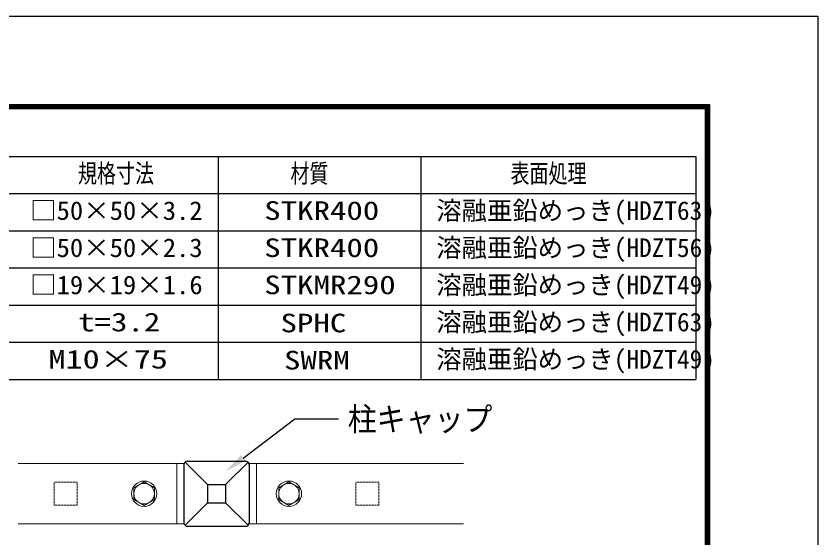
# Model space of a CAD drawing. Units: millimetres, scale not verified. Extents: x -4200 to 4200, y -2970 to 2970.
# Drawn here: x 2207 to 4200, y 1674 to 2970 of the extents above; entities that cross this region are included whole.
import ezdxf
from ezdxf.enums import TextEntityAlignment as Align

# ---------------------------------------------------------------- set-up
doc = ezdxf.new("R2010")
doc.units = ezdxf.units.MM
doc.header["$LTSCALE"] = 10
doc.linetypes.add('USER1', pattern=[0.375, 0.25, -0.125])
for name, color, linetype, lineweight in [('0-1_D-STR-TXT', 7, 'Continuous', 25), ('0-2_D-STR2', 7, 'Continuous', 13), ('0-3_D-STR3', 3, 'Continuous', 13), ('0-4_D-STR1', 1, 'Continuous', 25), ('0-C_D-TTL', 7, 'Continuous', 25), ('0-E_D-MTR-FRAM', 7, 'Continuous', 25)]:
    doc.layers.add(name, color=color, linetype=linetype, lineweight=lineweight)
doc.layers.add('0-D_D-MTR-TXT', color=7, linetype='Continuous')
doc.styles.add('ＭＳ ゴシック', font='')
doc.styles.add('ＭＳ Ｐゴシック', font='')
doc.styles.get('ＭＳ ゴシック').set_extended_font_data('MS Gothic')
doc.styles.get('ＭＳ Ｐゴシック').set_extended_font_data('MS PGothic')

# ---------------------------------------------------------------- blocks, each defined once
blk = doc.blocks.new('MLeader31')
at = {"layer": '0-1_D-STR-TXT'}
blk.add_lwpolyline([(2771.74, 1872.2), (2900.18, 1969.57), (3008.18, 1969.57)], dxfattribs=at)
blk.add_solid([(2777.18, 1865.03), (2766.3, 1879.37), (2728.71, 1839.58)], dxfattribs=at)
at = {"layer": '0-1_D-STR-TXT', "style": 'ＭＳ Ｐゴシック', "width": 0.9}
blk.add_text('柱キャップ', height=58.58, dxfattribs=at).set_placement((3031.51, 1921.98), align=Align.BOTTOM_LEFT)

msp = doc.modelspace()

# ---------------------------------------------------------------- linework, layer by layer
at = {"layer": '0-2_D-STR2'}
for p, q in [((2211.86, 1858.59), (2609.3, 1858.59)), ((2606.3, 1708.59), (2606.3, 1858.59)), ((3319.08, 1858.59), (2801.3, 1858.59)), ((2804.3, 1708.59), (2804.3, 1858.59)), ((2211.86, 1708.59), (2609.3, 1708.59)), ((3319.08, 1708.59), (2801.3, 1708.59))]:
    msp.add_line(p, q, dxfattribs=at)
at = {"layer": '0-2_D-STR2', "linetype": 'USER1'}
for p, q in [((2358.8, 1812.09), (2301.8, 1812.09)), ((2301.8, 1755.09), (2301.8, 1812.09)), ((2358.8, 1755.09), (2358.8, 1812.09)), ((3108.8, 1812.09), (3051.8, 1812.09)), ((3051.8, 1755.09), (3051.8, 1812.09)), ((3108.8, 1755.09), (3108.8, 1812.09)), ((2358.8, 1755.09), (2301.8, 1755.09)), ((3108.8, 1755.09), (3051.8, 1755.09))]:
    msp.add_line(p, q, dxfattribs=at)
at = {"layer": '0-3_D-STR3'}
for p, q in [((2624.81, 1858.59), (2606.3, 1858.59)), ((2785.78, 1858.59), (2804.3, 1858.59)), ((2525.3, 1812.99), (2499.8, 1798.27)), ((2499.8, 1798.27), (2499.8, 1768.92)), ((2525.3, 1812.99), (2550.8, 1798.27)), ((2550.8, 1798.27), (2550.8, 1768.92)), ((2885.3, 1812.99), (2859.8, 1798.27)), ((2859.8, 1798.27), (2859.8, 1768.92)), ((2885.3, 1812.99), (2910.8, 1798.27)), ((2910.8, 1798.27), (2910.8, 1768.92)), ((2525.3, 1754.19), (2499.8, 1768.92)), ((2525.3, 1754.19), (2550.8, 1768.92)), ((2885.3, 1754.19), (2859.8, 1768.92)), ((2885.3, 1754.19), (2910.8, 1768.92)), ((2624.81, 1708.59), (2606.3, 1708.59)), ((2785.78, 1708.59), (2804.3, 1708.59))]:
    msp.add_line(p, q, dxfattribs=at)
for centre, radius in [((2525.3, 1783.59), 31.5), ((2885.3, 1783.59), 31.5), ((2525.3, 1783.59), 25.5), ((2885.3, 1783.59), 25.5)]:
    msp.add_circle(centre, radius, dxfattribs=at)
at = {"layer": '0-4_D-STR1'}
for p, q in [((2624.3, 1855.59), (2624.3, 1711.59)), ((2626.94, 1861.96), (2682.8, 1806.09)), ((2633.3, 1864.59), (2777.3, 1864.59)), ((2727.8, 1806.09), (2783.66, 1861.96)), ((2786.3, 1855.59), (2786.3, 1711.59)), ((2682.8, 1806.09), (2682.8, 1761.09)), ((2682.8, 1806.09), (2727.8, 1806.09)), ((2727.8, 1806.09), (2727.8, 1761.09)), ((2626.94, 1705.23), (2682.8, 1761.09)), ((2682.8, 1761.09), (2727.8, 1761.09)), ((2783.66, 1705.23), (2727.8, 1761.09)), ((2633.3, 1702.59), (2777.3, 1702.59))]:
    msp.add_line(p, q, dxfattribs=at)
for centre, start, end in [((2633.3, 1855.59), 90, 180), ((2777.3, 1855.59), 0, 90), ((2633.3, 1711.59), 180, 270), ((2777.3, 1711.59), 270, 0)]:
    msp.add_arc(centre, 9, start, end, dxfattribs=at)
at = {"layer": '0-C_D-TTL', "color": 2}
msp.add_lwpolyline([(-4199.68, 2970.23), (4200.32, 2970.23), (4200.32, -2969.77), (-4199.68, -2969.77)], close=True, dxfattribs=at)
at = {"layer": '0-C_D-TTL'}
for points in [[(-3929.68, 2750.23), (3930.32, 2750.23), (3930.32, -2749.77), (-3929.68, -2749.77)], [(-3927.18, 2747.73), (3927.82, 2747.73), (3927.82, -2747.27), (-3927.18, -2747.27)], [(-3924.68, 2745.23), (3925.32, 2745.23), (3925.32, -2744.77), (-3924.68, -2744.77)], [(-3922.18, 2742.73), (3922.82, 2742.73), (3922.82, -2742.27), (-3922.18, -2742.27)], [(-3919.68, 2740.23), (3920.32, 2740.23), (3920.32, -2739.77), (-3919.68, -2739.77)]]:
    msp.add_lwpolyline(points, close=True, dxfattribs=at)
at = {"layer": '0-E_D-MTR-FRAM'}
for p, q in [((1600.71, 2621.29), (3896.91, 2621.29)), ((2709.57, 2621.29), (2709.57, 2067.4)), ((3212.83, 2621.29), (3212.83, 2067.4)), ((3896.91, 2621.29), (3896.91, 2067.4)), ((1600.71, 2528.98), (3896.91, 2528.98)), ((1600.71, 2436.66), (3896.91, 2436.66)), ((1600.71, 2344.35), (3896.91, 2344.35)), ((1600.71, 2252.03), (3896.91, 2252.03)), ((1600.71, 2159.72), (3896.91, 2159.72)), ((1600.71, 2067.4), (3896.91, 2067.4))]:
    msp.add_line(p, q, dxfattribs=at)

# ---------------------------------------------------------------- block references
at = {"layer": '0-1_D-STR-TXT'}
msp.add_blockref('MLeader31', (0, 0), dxfattribs=at)

# ---------------------------------------------------------------- texts
at = {"layer": '0-D_D-MTR-TXT', "style": 'ＭＳ ゴシック'}
for s, height, width, p in [('規格寸法', 46.19, 0.75, (2360.83, 2542.32)), ('材質', 46.19, 0.75, (2888.95, 2542.32)), ('表面処理', 46.19, 0.75, (3435.99, 2542.32)), ('□50×50×3.2', 46.19, 1.05, (2241.65, 2450)), ('STKR400', 46.19, 1.3, (2823.89, 2450)), ('□50×50×2.3', 46.19, 1.05, (2241.65, 2357.69)), ('STKR400', 46.19, 1.3, (2823.89, 2357.69)), ('□19×19×1.6', 46.19, 1.05, (2241.65, 2265.37)), ('STKMR290', 46.19, 1.3, (2823.89, 2265.37)), ('t=3.2', 46.19, 1.3, (2361.3, 2173.06)), ('SPHC', 46.19, 1.3, (2864.37, 2170.66)), ('M10×75', 46.18, 1.35, (2287.63, 2080.74)), ('SWRM', 46.19, 1.3, (2873.11, 2078.35))]:
    msp.add_text(s, height=height, dxfattribs=dict(at, width=width)).set_placement(p, align=Align.BOTTOM_LEFT)
for s, p in [('溶融亜鉛めっき(HDZT63)', (3251.71, 2450)), ('溶融亜鉛めっき(HDZT56)', (3251.71, 2357.69)), ('溶融亜鉛めっき(HDZT49)', (3251.71, 2265.37)), ('溶融亜鉛めっき(HDZT63)', (3251.71, 2173.06)), ('溶融亜鉛めっき(HDZT49)', (3251.71, 2080.74))]:
    msp.add_text(s, height=46.19, dxfattribs=at).set_placement(p, align=Align.BOTTOM_LEFT)

doc.saveas('drawing.dxf')
